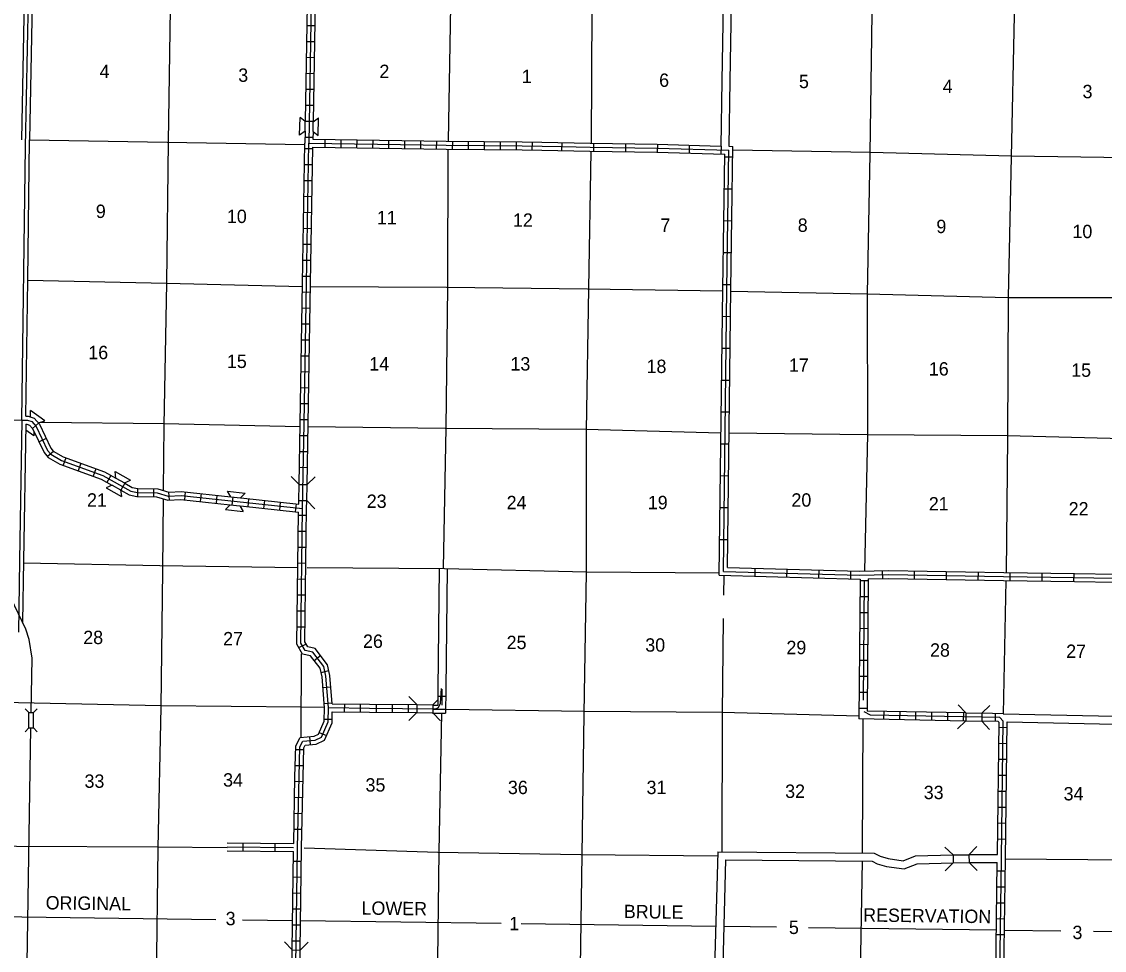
# Model space of a CAD drawing. Extents: x 1172052 to 1638052, y 15900200 to 16275684.
# Drawn here: x 1291916 to 1332436, y 15990290 to 16025043 of the extents above; entities that cross this region are included whole.
import ezdxf

# ---------------------------------------------------------------- set-up
doc = ezdxf.new("R2010")
doc.units = 0
for name, color, linetype in [('L10', 7, 'Continuous'), ('L11', 7, 'Continuous'), ('L13', 7, 'Continuous'), ('L14', 7, 'Continuous'), ('L18', 7, 'Continuous'), ('L3', 7, 'Continuous'), ('L37', 7, 'Continuous'), ('L8', 7, 'Continuous'), ('L9', 7, 'Continuous')]:
    doc.layers.add(name, color=color, linetype=linetype)

msp = doc.modelspace()

# ---------------------------------------------------------------- linework, layer by layer
at = {"layer": 'L10'}
msp.add_line((1327385, 15993873), (1328433, 15993871), dxfattribs=at)
for points in [[(1291917, 16020619), (1292025, 16025903)], [(1292217, 16020615), (1292322, 16025754)], [(1323752, 15993624), (1323932, 15993530), (1324280, 15993427), (1324946, 15993336), (1325427, 15993526), (1326776, 15993561)], [(1323827, 15993923), (1324045, 15993810), (1324344, 15993721), (1324909, 15993644), (1325367, 15993824), (1326769, 15993861)], [(1327372, 15993573), (1328429, 15993571)]]:
    msp.add_lwpolyline(points, dxfattribs=at)
at = {"layer": 'L11'}
for p, q in [((1318122, 16022833), (1318088, 16020388)), ((1318422, 16022829), (1318388, 16020379))]:
    msp.add_line(p, q, dxfattribs=at)
for points in [[(1318169, 16025687), (1318122, 16022833)], [(1318470, 16025692), (1318422, 16022828)], [(1292144, 16015366), (1292215, 16020615)], [(1292076, 16010279), (1292144, 16015367)], [(1292072, 16009979), (1291990, 16004871), (1291954, 16002565)], [(1307546, 16004588), (1307494, 16000060)], [(1307846, 16004584), (1307794, 16000058)], [(1328653, 15999144), (1333996, 15999031), (1339041, 15998936)], [(1328797, 15998841), (1333993, 15998731), (1339036, 15998636)], [(1317970, 15993978), (1317827, 15988758)], [(1317970, 15993978), (1323827, 15993923)], [(1318262, 15993676), (1318127, 15988754)], [(1318262, 15993676), (1323752, 15993624)]]:
    msp.add_lwpolyline(points, dxfattribs=at)
at = {"layer": 'L13'}
for p, q in [((1328754, 16004127), (1328653, 15999145)), ((1302382, 16001391), (1302359, 15998256)), ((1323401, 15998947), (1323374, 15993927)), ((1328731, 15993719), (1334249, 15993662))]:
    msp.add_line(p, q, dxfattribs=at)
for points in [[(1324031, 16046571), (1323944, 16041223), (1323849, 16035961), (1323795, 16030607), (1323734, 16025361), (1323664, 16020098), (1323561, 16014861), (1323567, 16009598), (1323459, 16004486)], [(1313459, 16041291), (1313398, 16036077), (1313312, 16030856), (1313259, 16025569), (1313224, 16020494)], [(1329221, 16039393), (1329141, 16035919), (1329138, 16030615), (1329067, 16025269), (1328947, 16019982), (1328836, 16014728), (1328808, 16009482), (1328757, 16004427)], [(1308178, 16038774), (1308084, 16033587), (1308094, 16030855), (1307967, 16025644), (1307876, 16020571)], [(1297471, 16025522), (1297405, 16020547), (1297335, 16015260), (1297231, 16009948), (1297214, 16007498)], [(1292215, 16020615), (1297363, 16020531), (1302514, 16020450)], [(1307872, 16020271), (1307853, 16015119), (1307791, 16009839), (1307697, 16004586)], [(1313221, 16020194), (1313136, 16015052), (1313049, 16009739), (1313046, 16004443), (1312951, 15999139), (1312881, 15993868), (1312807, 15988838)], [(1318529, 16020243), (1323690, 16020157), (1328956, 16020023), (1334153, 16019941)], [(1292144, 16015366), (1297335, 16015251), (1302421, 16015131)], [(1302721, 16015126), (1307811, 16015111), (1313094, 16015044), (1318153, 16014964)], [(1318453, 16014959), (1323561, 16014861), (1328828, 16014720), (1334196, 16014719), (1339438, 16014686), (1344558, 16014589)], [(1292638, 16010057), (1297232, 16010006), (1302338, 16009893)], [(1302638, 16009888), (1307766, 16009831), (1313025, 16009790), (1318089, 16009661)], [(1318389, 16009655), (1323567, 16009598), (1328809, 16009557), (1334092, 16009415), (1339215, 16009350)], [(1297212, 16007186), (1297193, 16004518), (1297125, 15999389), (1297014, 15994127), (1296955, 15989085)], [(1291989, 16004791), (1297092, 16004689), (1302253, 16004617)], [(1302604, 16004617), (1307738, 16004585), (1313063, 16004459), (1318026, 16004413)], [(1318196, 16004321), (1318186, 16003583)], [(1318174, 16002703), (1318127, 15999149), (1318115, 15993977)], [(1281241, 15999681), (1286467, 15999615), (1291801, 15999565), (1297126, 15999456), (1302393, 15999398), (1303246, 15999384)], [(1307798, 15999312), (1312985, 15999239), (1318136, 15999207), (1323253, 15999062)], [(1307632, 15999165), (1307523, 15993994), (1307472, 15988914)], [(1281163, 15994352), (1286405, 15994311), (1291722, 15994194), (1296997, 15994161), (1299605, 15994144)], [(1302488, 15994121), (1307489, 15993961), (1312848, 15993877), (1317966, 15993828)], [(1323372, 15993627), (1323291, 15988750)]]:
    msp.add_lwpolyline(points, dxfattribs=at)
at = {"layer": 'L18'}
for p, q in [((1302319, 16020797), (1302335, 16021460)), ((1302530, 16021306), (1302335, 16021460)), ((1302522, 16020942), (1302530, 16021306)), ((1302820, 16020935), (1302828, 16021300)), ((1302828, 16021300), (1303030, 16021444)), ((1303015, 16020781), (1303030, 16021444)), ((1302522, 16020942), (1302319, 16020797)), ((1302820, 16020935), (1303015, 16020781)), ((1292783, 16010101), (1292246, 16010491)), ((1292250, 16010242), (1292246, 16010491)), ((1292545, 16010028), (1292783, 16010101)), ((1292374, 16009538), (1292068, 16009760)), ((1292371, 16009722), (1292374, 16009538)), ((1295411, 16008203), (1295990, 16007880)), ((1295445, 16007956), (1295411, 16008203)), ((1295445, 16007956), (1295763, 16007779)), ((1295763, 16007779), (1295990, 16007880)), ((1302302, 16007723), (1302008, 16008027)), ((1302600, 16007718), (1302903, 16008011)), ((1295300, 16007696), (1295073, 16007594)), ((1295073, 16007594), (1295652, 16007272)), ((1295300, 16007696), (1295618, 16007518)), ((1295618, 16007518), (1295652, 16007272)), ((1299622, 16007473), (1300281, 16007402)), ((1299749, 16007259), (1299622, 16007473)), ((1300112, 16007220), (1300281, 16007402)), ((1302291, 16007127), (1302302, 16007723)), ((1302302, 16007723), (1302600, 16007718)), ((1302590, 16007122), (1302600, 16007718)), ((1299718, 16006963), (1299548, 16006781)), ((1299718, 16006963), (1300080, 16006924)), ((1299749, 16007259), (1300112, 16007220)), ((1302291, 16007127), (1302590, 16007122)), ((1302590, 16007122), (1302883, 16006818)), ((1299548, 16006781), (1300207, 16006710)), ((1300080, 16006924), (1300207, 16006710)), ((1306705, 15999486), (1306409, 15999786)), ((1307489, 15999667), (1307302, 15999482)), ((1292186, 15999188), (1292042, 15999332)), ((1292354, 15999188), (1292498, 15999332)), ((1306705, 15999486), (1306703, 15999188)), ((1306705, 15999486), (1307302, 15999482)), ((1307302, 15999482), (1307299, 15999184)), ((1327254, 15999172), (1326962, 15999476)), ((1327851, 15999161), (1328155, 15999453)), ((1292186, 15998612), (1292186, 15999188)), ((1292186, 15999188), (1292354, 15999188)), ((1292354, 15998612), (1292354, 15999188)), ((1306703, 15999188), (1306403, 15998892)), ((1306703, 15999188), (1307299, 15999184)), ((1307314, 15999169), (1307596, 15998883)), ((1327249, 15998874), (1326945, 15998581)), ((1327254, 15999172), (1327249, 15998874)), ((1327249, 15998874), (1327845, 15998862)), ((1327254, 15999172), (1327851, 15999161)), ((1327851, 15999161), (1327845, 15998862)), ((1327845, 15998862), (1328138, 15998558)), ((1292186, 15998612), (1292042, 15998468)), ((1292186, 15998612), (1292354, 15998612)), ((1292354, 15998612), (1292498, 15998468)), ((1326772, 15993862), (1326470, 15994156)), ((1327369, 15993870), (1327663, 15994172)), ((1326776, 15993564), (1326482, 15993262)), ((1326772, 15993862), (1327369, 15993870)), ((1326772, 15993862), (1326776, 15993564)), ((1326776, 15993564), (1327373, 15993571)), ((1327369, 15993870), (1327373, 15993571)), ((1327373, 15993571), (1327675, 15993277)), ((1302043, 15990304), (1301750, 15990607)), ((1302342, 15990299), (1302645, 15990592)), ((1302034, 15989707), (1302043, 15990304)), ((1302043, 15990304), (1302342, 15990299)), ((1302332, 15989702), (1302342, 15990299))]:
    msp.add_line(p, q, dxfattribs=at)
at = {"layer": 'L3'}
for points in [[(1292273, 15999188), (1292307, 16001224), (1292202, 16001924), (1292077, 16002311), (1290801, 16004942)], [(1292104, 15989000), (1292264, 15998612)]]:
    msp.add_lwpolyline(points, dxfattribs=at)
at = {"layer": 'L37'}
for p, q in [((1289563, 15991572), (1299183, 15991444)), ((1300184, 15991431), (1302056, 15991406)), ((1302356, 15991402), (1309861, 15991302)), ((1310610, 15991292), (1317894, 15991195)), ((1318194, 15991191), (1320168, 15991165)), ((1321367, 15991149), (1328393, 15991055)), ((1328693, 15991051), (1330802, 15991023)), ((1332029, 15991007), (1338911, 15990915))]:
    msp.add_line(p, q, dxfattribs=at)
at = {"layer": 'L8'}
for p, q in [((1302597, 16025672), (1302528, 16021313)), ((1302884, 16024884), (1302586, 16024889)), ((1302875, 16024287), (1302576, 16024292)), ((1302865, 16023691), (1302567, 16023696)), ((1302856, 16023094), (1302557, 16023099)), ((1302846, 16022498), (1302548, 16022502)), ((1302837, 16021901), (1302538, 16021906)), ((1302827, 16021305), (1302529, 16021309)), ((1302522, 16020940), (1302515, 16020497)), ((1302818, 16020708), (1302519, 16020713)), ((1303264, 16020636), (1303259, 16020337)), ((1303860, 16020627), (1303856, 16020329)), ((1304457, 16020619), (1304452, 16020320)), ((1305053, 16020610), (1305049, 16020312)), ((1305650, 16020602), (1305645, 16020303)), ((1306246, 16020593), (1306242, 16020295)), ((1306843, 16020584), (1306839, 16020286)), ((1307439, 16020576), (1307435, 16020278)), ((1308035, 16020568), (1308032, 16020270)), ((1308632, 16020562), (1308629, 16020264)), ((1309228, 16020556), (1309225, 16020258)), ((1309825, 16020550), (1309822, 16020252)), ((1310421, 16020544), (1310418, 16020246)), ((1311019, 16020536), (1311014, 16020238)), ((1302810, 16020279), (1302512, 16020284)), ((1302800, 16019682), (1302502, 16019688)), ((1302789, 16019086), (1302491, 16019091)), ((1302779, 16018489), (1302481, 16018495)), ((1302769, 16017893), (1302470, 16017898)), ((1302758, 16017296), (1302460, 16017302)), ((1302748, 16016700), (1302449, 16016705)), ((1302737, 16016103), (1302439, 16016109)), ((1302727, 16015507), (1302429, 16015512)), ((1302717, 16014911), (1302419, 16014915)), ((1302707, 16014314), (1302409, 16014319)), ((1302698, 16013717), (1302400, 16013722)), ((1302688, 16013121), (1302390, 16013126)), ((1302679, 16012524), (1302381, 16012529)), ((1302669, 16011928), (1302371, 16011933)), ((1302660, 16011331), (1302362, 16011336)), ((1302650, 16010735), (1302352, 16010739)), ((1292551, 16010012), (1292327, 16009816)), ((1302641, 16010138), (1302343, 16010143)), ((1292835, 16009443), (1292566, 16009315)), ((1302630, 16009541), (1302332, 16009547)), ((1293109, 16008962), (1292882, 16008768)), ((1293570, 16008723), (1293468, 16008443)), ((1302619, 16008945), (1302321, 16008950)), ((1294130, 16008518), (1294028, 16008238)), ((1294690, 16008312), (1294588, 16008032)), ((1302608, 16008348), (1302310, 16008354)), ((1295254, 16008059), (1295109, 16007798)), ((1295776, 16007769), (1295631, 16007508)), ((1296254, 16007569), (1296249, 16007271)), ((1296850, 16007560), (1296846, 16007262)), ((1297418, 16007435), (1297435, 16007138)), ((1298038, 16007444), (1298006, 16007148)), ((1298631, 16007380), (1298599, 16007084)), ((1299224, 16007317), (1299192, 16007020)), ((1299817, 16007253), (1299785, 16006956)), ((1300410, 16007189), (1300378, 16006892)), ((1301003, 16007125), (1300971, 16006829)), ((1301597, 16007062), (1301565, 16006765)), ((1302190, 16006998), (1302158, 16006701)), ((1302217, 16001749), (1302279, 16006687)), ((1302577, 16006560), (1302278, 16006563)), ((1302569, 16005963), (1302271, 16005967)), ((1302561, 16005366), (1302263, 16005370)), ((1302554, 16004770), (1302256, 16004774)), ((1302546, 16004173), (1302248, 16004177)), ((1323298, 16004181), (1323252, 15998950)), ((1323298, 16004130), (1323597, 16004128)), ((1323598, 16004189), (1323554, 15999244)), ((1302539, 16003577), (1302241, 16003581)), ((1323293, 16003534), (1323591, 16003531)), ((1302531, 16002980), (1302233, 16002984)), ((1323288, 16002937), (1323586, 16002935)), ((1302524, 16002384), (1302226, 16002387)), ((1323282, 16002341), (1323581, 16002338)), ((1302561, 16001747), (1302299, 16001619)), ((1323277, 16001744), (1323576, 16001741)), ((1302860, 16001141), (1303097, 16001323)), ((1323272, 16001147), (1323570, 16001145)), ((1303122, 16000693), (1303414, 16000756)), ((1323267, 16000551), (1323565, 16000548)), ((1303189, 16000122), (1303486, 16000145)), ((1307786, 15999790), (1307488, 15999794)), ((1323258, 15999952), (1323556, 15999949)), ((1303234, 15999527), (1303532, 15999550)), ((1303994, 15999512), (1303990, 15999214)), ((1304591, 15999502), (1304586, 15999204)), ((1305186, 15999495), (1305184, 15999197)), ((1305783, 15999492), (1305781, 15999194)), ((1306379, 15999489), (1306377, 15999190)), ((1323253, 15999355), (1323551, 15999353)), ((1303240, 15998945), (1303538, 15998940)), ((1324181, 15999231), (1324175, 15998933)), ((1324777, 15999220), (1324772, 15998921)), ((1325374, 15999208), (1325368, 15998910)), ((1325970, 15999196), (1325965, 15998898)), ((1326567, 15999185), (1326561, 15998886)), ((1327163, 15999173), (1327157, 15998875)), ((1328356, 15999150), (1328350, 15998851)), ((1303052, 15998448), (1303325, 15998328)), ((1328793, 15998619), (1328495, 15998623)), ((1302683, 15998285), (1302711, 15997988)), ((1328785, 15998023), (1328487, 15998026)), ((1302178, 15997809), (1302476, 15997800)), ((1302160, 15997213), (1302458, 15997204)), ((1328778, 15997426), (1328480, 15997430)), ((1328770, 15996829), (1328472, 15996833)), ((1302144, 15996615), (1302442, 15996609)), ((1302132, 15996018), (1302430, 15996013)), ((1328763, 15996233), (1328464, 15996237)), ((1328755, 15995636), (1328457, 15995640)), ((1302121, 15995422), (1302419, 15995416)), ((1302109, 15994825), (1302408, 15994820)), ((1328747, 15995040), (1328449, 15995044)), ((1328740, 15994443), (1328441, 15994447)), ((1302041, 15990309), (1302093, 15993983)), ((1302089, 15993632), (1302387, 15993627)), ((1328358, 15988632), (1328429, 15993571)), ((1328724, 15993250), (1328425, 15993254)), ((1302080, 15993035), (1302379, 15993031)), ((1302072, 15992438), (1302370, 15992434)), ((1328715, 15992653), (1328417, 15992658)), ((1328706, 15992057), (1328408, 15992061)), ((1302063, 15991842), (1302362, 15991838)), ((1302055, 15991245), (1302353, 15991241)), ((1328698, 15991460), (1328400, 15991464)), ((1328689, 15990864), (1328391, 15990868)), ((1302046, 15990649), (1302344, 15990645))]:
    msp.add_line(p, q, dxfattribs=at)
for points in [[(1291924, 16010131), (1292062, 16020364), (1292175, 16025904), (1292238, 16030937)], [(1303077, 16029606), (1302798, 16028877), (1302767, 16028503), (1302749, 16025786), (1302665, 16020495)], [(1303217, 16029553), (1302946, 16028844), (1302917, 16028496), (1302899, 16025784), (1302828, 16021303)], [(1302822, 16020930), (1302817, 16020643)], [(1302297, 16007718), (1302340, 16010007), (1302423, 16015257), (1302515, 16020498)], [(1302367, 16001789), (1302431, 16006822), (1302490, 16010005), (1302573, 16015254), (1302665, 16020495)], [(1302597, 16007712), (1302640, 16010002), (1302723, 16015252), (1302812, 16020343)], [(1302665, 16020495), (1307806, 16020422), (1310647, 16020393), (1312139, 16020369)], [(1302812, 16020343), (1307804, 16020272), (1310646, 16020243), (1311387, 16020231)], [(1302817, 16020643), (1307808, 16020572), (1310649, 16020543), (1311390, 16020531)], [(1292076, 16010279), (1292157, 16010278), (1292383, 16010206), (1292580, 16009981), (1293008, 16009082), (1293101, 16008973), (1293472, 16008761), (1295012, 16008195), (1295445, 16007956)], [(1289016, 16010161), (1291924, 16010131)], [(1291924, 16010131), (1291840, 16004874), (1291798, 16002199)], [(1291924, 16010131), (1292132, 16010128), (1292298, 16010075), (1292454, 16009898), (1292881, 16008999), (1293004, 16008856), (1293408, 16008624), (1294950, 16008058), (1295999, 16007474), (1296248, 16007420), (1296989, 16007409), (1297404, 16007285), (1297880, 16007311), (1302431, 16006822)], [(1292072, 16009979), (1292108, 16009978), (1292213, 16009945), (1292327, 16009815), (1292754, 16008917), (1292907, 16008738), (1293345, 16008488), (1294887, 16007921), (1295297, 16007693)], [(1295772, 16007772), (1296052, 16007616), (1296265, 16007570), (1297012, 16007558), (1297422, 16007436), (1297884, 16007462), (1299744, 16007262)], [(1295627, 16007510), (1295945, 16007332), (1296231, 16007271), (1296966, 16007259), (1297386, 16007134), (1297876, 16007161), (1299718, 16006963)], [(1300117, 16007221), (1302284, 16006989)], [(1302284, 16006989), (1302286, 16007132)], [(1302518, 16001829), (1302581, 16006820), (1302586, 16007111)], [(1300104, 16006921), (1302279, 16006687)], [(1323447, 16004129), (1323408, 15999654)], [(1302098, 15994283), (1302146, 15996785), (1302181, 15997943), (1302337, 15998254), (1302861, 15998302), (1303021, 15998379), (1303238, 15998872), (1303245, 15999368), (1303157, 16000527), (1303089, 16000844), (1302726, 16001314), (1302433, 16001379), (1302217, 16001749)], [(1302170, 15988857), (1302245, 15994132), (1302296, 15996781), (1302330, 15997906), (1302434, 15998112), (1302901, 15998155), (1303136, 15998268), (1303387, 15998839), (1303396, 15999372), (1303306, 16000549), (1303228, 16000908), (1302812, 16001448), (1302529, 16001511), (1302367, 16001789)], [(1303535, 15999520), (1303455, 16000570), (1303368, 16000973), (1302897, 16001583), (1302626, 16001644), (1302518, 16001829)], [(1303396, 15999372), (1304937, 15999348), (1307404, 15999333), (1307513, 15999382), (1307590, 15999539), (1307632, 16000088)], [(1307494, 16000060), (1307487, 15999467)], [(1307644, 16000058), (1307637, 15999465)], [(1307794, 16000058), (1307783, 15999163)], [(1303535, 15999520), (1304939, 15999498), (1306698, 15999488)], [(1307300, 15999319), (1307753, 15999313)], [(1307303, 15999469), (1307487, 15999467)], [(1327258, 15999172), (1323554, 15999244)], [(1302340, 15990303), (1302395, 15994129), (1302446, 15996777), (1302479, 15997868), (1302531, 15997971), (1302942, 15998008), (1303251, 15998157), (1303537, 15998806), (1303543, 15999220)], [(1303543, 15999220), (1304935, 15999198), (1306698, 15999188)], [(1307298, 15999169), (1307783, 15999163)], [(1327245, 15998872), (1323252, 15998950)], [(1328506, 15988480), (1328581, 15993721), (1328647, 15998870), (1328524, 15998997), (1323683, 15999092), (1323452, 15999212)], [(1328433, 15993871), (1328496, 15998810), (1328459, 15998848), (1327834, 15998861)], [(1328653, 15999145), (1327857, 15999160)], [(1328658, 15988626), (1328731, 15993719), (1328797, 15998841)]]:
    msp.add_lwpolyline(points, dxfattribs=at)
at = {"layer": 'L9'}
for p, q in [((1312135, 16020220), (1312142, 16020518)), ((1313329, 16020194), (1313334, 16020492)), ((1314523, 16020177), (1314527, 16020475)), ((1315713, 16020159), (1315722, 16020458)), ((1316906, 16020124), (1316915, 16020422)), ((1318099, 16020088), (1318108, 16020386)), ((1318226, 16019984), (1318524, 16019980)), ((1318209, 16018791), (1318507, 16018787)), ((1318192, 16017598), (1318490, 16017594)), ((1318175, 16016405), (1318473, 16016401)), ((1318157, 16015212), (1318456, 16015208)), ((1318143, 16014019), (1318441, 16014015)), ((1318128, 16012825), (1318427, 16012822)), ((1318114, 16011632), (1318412, 16011629)), ((1318100, 16010439), (1318398, 16010436)), ((1318085, 16009246), (1318384, 16009242)), ((1318071, 16008053), (1318369, 16008049)), ((1318057, 16006860), (1318355, 16006856)), ((1318042, 16005667), (1318340, 16005663)), ((1319366, 16004290), (1319374, 16004588)), ((1320558, 16004257), (1320566, 16004555)), ((1321751, 16004224), (1321759, 16004522)), ((1324144, 16004203), (1324137, 16004501)), ((1318025, 16004326), (1323298, 16004181)), ((1322944, 16004191), (1322952, 16004490)), ((1325331, 16004191), (1325336, 16004489)), ((1326524, 16004169), (1326529, 16004467)), ((1327717, 16004147), (1327722, 16004445)), ((1328910, 16004126), (1328915, 16004425)), ((1330104, 16004109), (1330108, 16004407)), ((1331297, 16004092), (1331301, 16004390)), ((1299602, 15994015), (1302093, 15993983)), ((1299604, 15994165), (1302096, 15994133)), ((1299606, 15994315), (1302098, 15994283)), ((1300199, 15994307), (1300195, 15994009)), ((1301392, 15994292), (1301388, 15993993))]:
    msp.add_line(p, q, dxfattribs=at)
for points in [[(1311390, 16020535), (1313191, 16020495), (1315700, 16020459), (1318088, 16020388)], [(1312139, 16020369), (1313188, 16020345), (1315696, 16020309), (1318379, 16020229)], [(1318329, 16004618), (1318454, 16015036), (1318531, 16020374)], [(1318388, 16020379), (1318531, 16020374)], [(1311387, 16020235), (1313186, 16020195), (1315693, 16020159), (1318227, 16020083)], [(1318025, 16004326), (1318154, 16015040), (1318227, 16020083)], [(1318177, 16004472), (1318304, 16015038), (1318379, 16020229)], [(1318329, 16004618), (1323267, 16004482), (1324375, 16004507), (1328669, 16004429), (1331319, 16004391), (1339118, 16004262)], [(1318177, 16004472), (1323267, 16004332), (1324376, 16004357), (1328667, 16004279), (1331316, 16004241), (1339265, 16004110)], [(1323598, 16004189), (1324376, 16004207), (1328664, 16004129), (1331314, 16004091), (1339113, 16003962)]]:
    msp.add_lwpolyline(points, dxfattribs=at)

# ---------------------------------------------------------------- texts
at = {"layer": 'L14'}
for s, p in [('4', (1294834, 16022933)), ('3', (1300022, 16022791)), ('2', (1305304, 16022933)), ('1', (1310633, 16022744)), ('6', (1315774, 16022603)), ('5', (1321008, 16022555)), ('4', (1326385, 16022367)), ('3', (1331620, 16022178)), ('9', (1294692, 16017696)), ('10', (1299597, 16017507)), ('11', (1305209, 16017460)), ('12', (1310303, 16017366)), ('7', (1315821, 16017177)), ('8', (1320961, 16017177)), ('9', (1326149, 16017130)), ('10', (1331242, 16016941)), ('16', (1294410, 16012412)), ('15', (1299597, 16012082)), ('14', (1304926, 16011988)), ('13', (1310209, 16011988)), ('18', (1315302, 16011894)), ('17', (1320631, 16011941)), ('16', (1325866, 16011799)), ('15', (1331195, 16011752)), ('21', (1294362, 16006893)), ('23', (1304832, 16006846)), ('20', (1320725, 16006893)), ('24', (1310067, 16006798)), ('19', (1315349, 16006798)), ('21', (1325866, 16006751)), ('22', (1331101, 16006563)), ('28', (1294221, 16001750)), ('27', (1299456, 16001703)), ('26', (1304691, 16001609)), ('25', (1310067, 16001562)), ('30', (1315255, 16001467)), ('29', (1320537, 16001373)), ('28', (1325913, 16001279)), ('27', (1331007, 16001232)), ('33', (1294268, 15996372)), ('34', (1299456, 15996419)), ('35', (1304785, 15996231)), ('36', (1310114, 15996136)), ('31', (1315302, 15996136)), ('32', (1320490, 15995995)), ('33', (1325677, 15995948)), ('34', (1330912, 15995901)), ('3', (1299550, 15991230)), ('1', (1310161, 15991041)), ('5', (1320631, 15990900)), ('3', (1331242, 15990711))]:
    msp.add_text(s, height=500, rotation=0, dxfattribs=at).set_placement(p)
at = {"layer": 'L37'}
for s, height, p in [('ORIGINAL', 500, (1292812, 15991824)), ('LOWER', 500, (1304633, 15991628)), ('BRULE', 500, (1314450, 15991497)), ('RESERVATION', 499.99, (1323408, 15991367))]:
    msp.add_text(s, height=height, rotation=359.2371, dxfattribs=at).set_placement(p)

doc.saveas('drawing.dxf')
